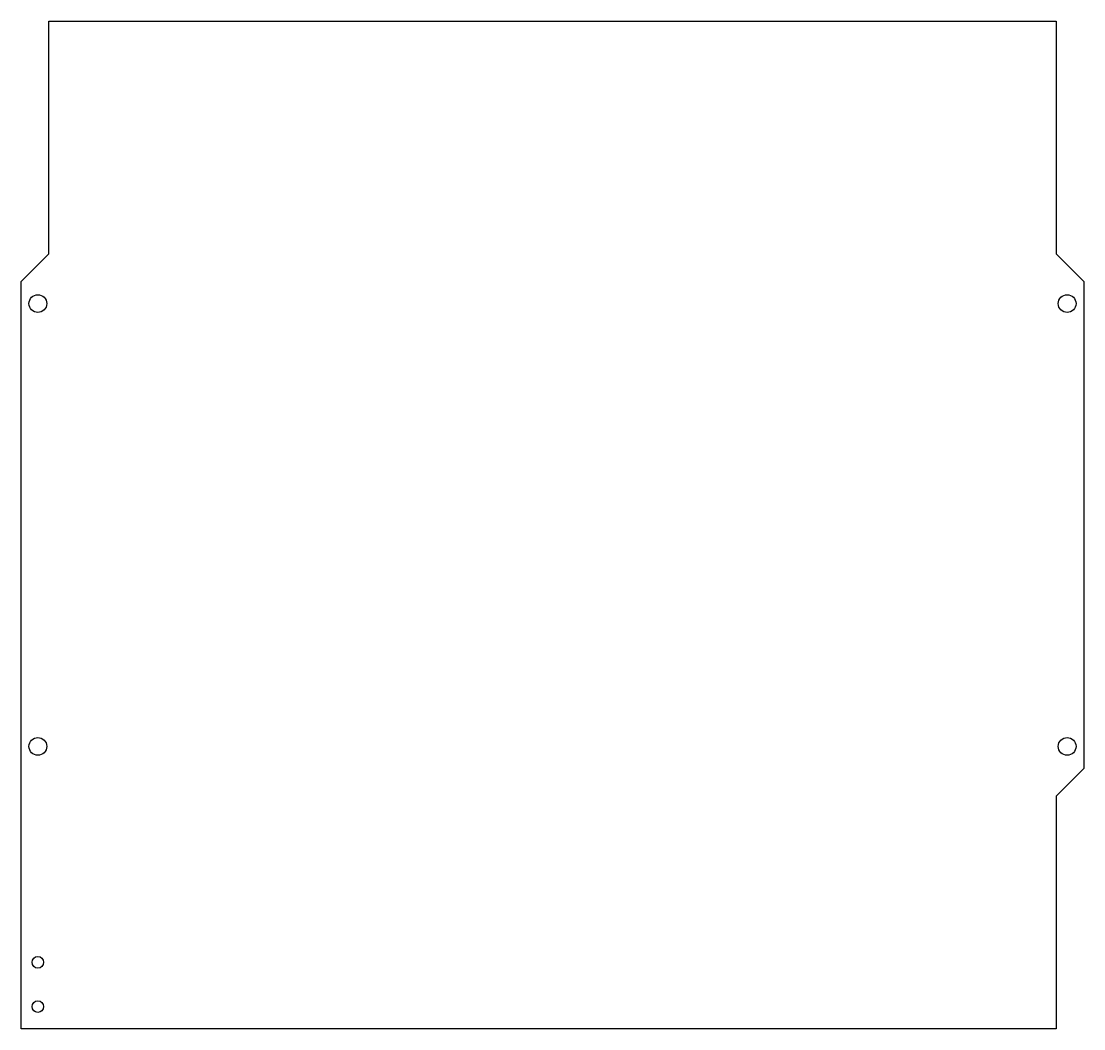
# Model space of a CAD drawing. Extents: x 0 to 192, y -181 to 1.
import ezdxf

# ---------------------------------------------------------------- set-up
doc = ezdxf.new("R2010")
doc.units = 0
doc.layers.add('VISIBLE', color=7, linetype='CONTINUOUS')

msp = doc.modelspace()

# ---------------------------------------------------------------- linework, layer by layer
at = {"layer": 'VISIBLE'}
for p, q in [((5, 1), (187, 1)), ((5, -41), (5, 1)), ((187, 1), (187, -41)), ((0, -46), (5, -41)), ((187, -41), (192, -46)), ((0, -181), (0, -46)), ((192, -46), (192, -134)), ((192, -134), (187, -139)), ((187, -139), (187, -181)), ((187, -181), (0, -181))]:
    msp.add_line(p, q, dxfattribs=at)
for centre, radius in [((3, -50), 1.6), ((189, -50), 1.6), ((3, -130), 1.6), ((189, -130), 1.6), ((3, -169), 1.05), ((3, -177), 1.05)]:
    msp.add_circle(centre, radius, dxfattribs=at)

doc.saveas('drawing.dxf')
